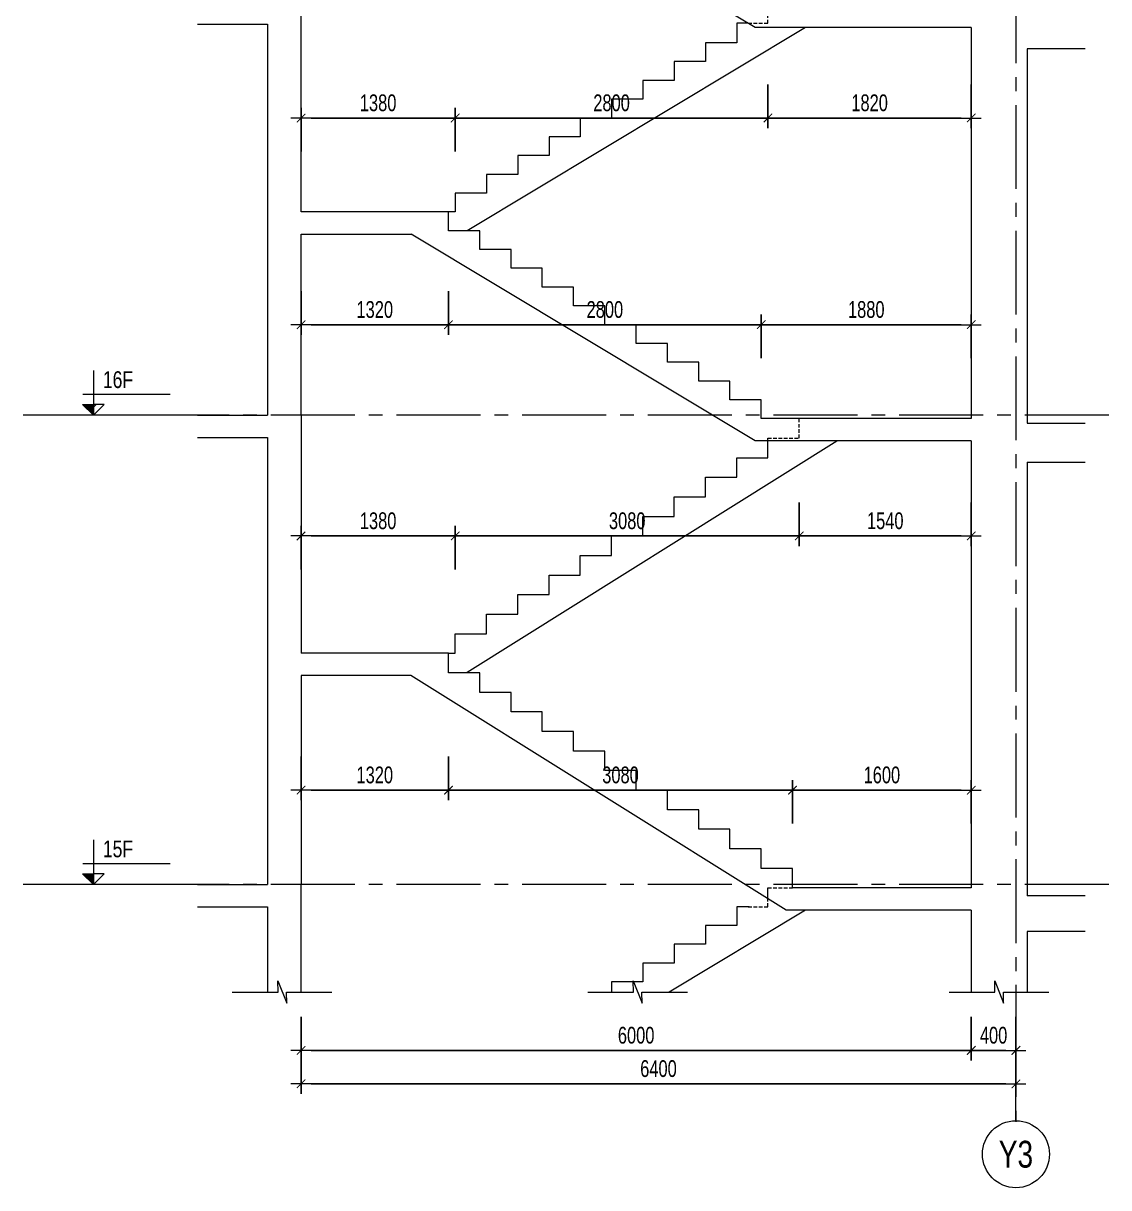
# Model space of a CAD drawing. Header units: millimetres. Extents: x -179076 to 254975, y -18667 to 296191.
# Drawn here: x 32042 to 41760, y 227236 to 237658 of the extents above; entities that cross this region are included whole.
import ezdxf
from ezdxf.enums import TextEntityAlignment as Align

# ---------------------------------------------------------------- set-up
doc = ezdxf.new("R2010")
doc.units = ezdxf.units.MM
doc.linetypes.add('CENTER2', pattern=[1.125, 0.75, -0.125, 0.125, -0.125])
doc.linetypes.add('HIDDEN2', pattern=[4.762499999999999, 3.175, -1.5875])
doc.layers.get('Defpoints').update_dxf_attribs({"color": 151, "lineweight": 9})
for name, color, linetype, lineweight in [('NDC_S_ANNO', 7, 'Continuous', 20), ('NDC_S_AXIS', 5, 'CENTER2', 13), ('NDC_S_CONTINUOUS', 3, 'Continuous', 20), ('NDC_S_DIM', 1, 'Continuous', 15), ('NDC_S_HIDDEN', 8, 'HIDDEN2', 13), ('NDC_S_SLAB', 2, 'Continuous', 20), ('NDC_S_SYMBOL', 1, 'Continuous', 15), ('NDC_S_TEXT SYMBOL', 7, 'Continuous', 20), ('NDC_S_VN TEXT', 7, 'Continuous', 20)]:
    doc.layers.add(name, color=color, linetype=linetype, lineweight=lineweight)
doc.styles.add('NDC_ANNO', font='', dxfattribs={"width": 0.8})
doc.styles.add('NDC_DIM', font='', dxfattribs={"width": 0.75})
doc.styles.get('NDC_ANNO').set_extended_font_data('Dotum')
doc.styles.get('NDC_DIM').set_extended_font_data('Dotum')
doc.dimstyles.new('NDC_dim_60', dxfattribs={"dimscale": 60, "dimtxt": 2.5, "dimasz": 1.5, "dimexe": 1.5, "dimexo": 2.5, "dimgap": 1, "dimtad": 1, "dimdec": 0, "dimzin": 0, "dimdsep": 46, "dimtxsty": 'NDC_DIM', "dimblk": 'DIMMARK', "dimcen": 0.09, "dimdle": 1.2, "dimclrd": 1, "dimclre": 1, "dimclrt": 3, "dimadec": 0, "dimazin": 0, "dimtfac": 1, "dimtdec": 0, "dimtix": 1, "dimtofl": 0, "dimtmove": 0, "dimatfit": 3, "dimfxl": 5, "dimfxlon": 1, "dimtolj": 1, "dimtzin": 0, "dimarcsym": 0})

# ---------------------------------------------------------------- blocks, each defined once
blk = doc.blocks.new('kata_block_CT')
at = {"layer": 'NDC_S_ANNO'}
blk.add_hatch(color=3, dxfattribs=at).paths.add_polyline_path([(0, 1.596954857557648), (-1.612010908633238, 1.596954857557648), (0, 0)])
at = {"layer": 'NDC_S_ANNO', "ltscale": 50}
h = blk.add_hatch(dxfattribs=at)
h.set_pattern_fill('ANSI31', color=256, scale=1.406250541793835, style=0)
h.set_pattern_definition([(45.00000000000001, (0, 5.456968210637569e-12), (-3.157122508925224, 3.157122508925225), [])])
h.paths.add_polyline_path([(0, 1.596954857557648), (0, 0), (1.612010908924276, 1.596954857557648)])
for p, q in [((-1.592704896858777, 3.140833880479477), (11.46947077315417, 3.140833880479477)), ((11.56125648126181, 5.456968210637569e-12), (-1.63869572513795, 5.456968210637569e-12))]:
    blk.add_line(p, q, dxfattribs=at)
for points in [[(0, 6.69495074864426), (0, 0)], [(0, 0), (-1.612010908924276, 1.596954857557648), (0, 1.596954857557648)], [(0, 0), (1.612010908924276, 1.596954857557648), (0, 1.596954857557648)]]:
    blk.add_lwpolyline(points, dxfattribs=at)
at = {"layer": 'NDC_S_ANNO', "color": 8, "ltscale": 50}
blk.add_lwpolyline([(0, 0), (-1.612010908633238, 1.596954857557648), (0, 1.596954857557648)], dxfattribs=at)
at = {"layer": 'NDC_S_TEXT SYMBOL', "color": 3, "style": 'NDC_ANNO', "width": 0.8}
blk.add_attdef('CT', (1.409564409346785, 4.068271311703938), '', height=2.5, dxfattribs=at)
blk = doc.blocks.new('DIMMARK')
at = {"layer": 'NDC_S_DIM', "color": 1}
blk.add_line((-1.5, 0), (1, 0), dxfattribs=at)
at = {"layer": 'NDC_S_DIM', "color": 2, "const_width": 0.1}
blk.add_lwpolyline([(-0.4242640687119285, -0.4242640687119285), (0.4242640687119285, 0.4242640687119285)], dxfattribs=at)
blk = doc.blocks.new('*D799')
at = {"layer": 'Defpoints', "color": 0, "transparency": 16777216}
for p in [(34529.07894006633, 232019.1136091654), (35849.07893999672, 232019.1136091654), (35849.07893999672, 230794.1136091654)]:
    blk.add_point(p, dxfattribs=at)
at = {"layer": 'NDC_S_DIM', "color": 1, "lineweight": -2, "transparency": 16777216}
for p, q in [((34529.07894006633, 231094.1136091654), (34529.07894006633, 230704.1136091654)), ((35849.07893999672, 231094.1136091654), (35849.07893999672, 230704.1136091654)), ((34619.07894006633, 230794.1136091654), (35759.07893999672, 230794.1136091654))]:
    blk.add_line(p, q, dxfattribs=at)
at = {"layer": 'NDC_S_DIM', "color": 1, "lineweight": -2, "transparency": 16777216, "xscale": 90, "yscale": 90, "zscale": 90, "rotation": 180}
blk.add_blockref('DIMMARK', (34529.07894006633, 230794.1136091654), dxfattribs=at)
at = {"layer": 'NDC_S_DIM', "color": 1, "lineweight": -2, "transparency": 16777216, "xscale": 90, "yscale": 90, "zscale": 90}
blk.add_blockref('DIMMARK', (35849.07893999672, 230794.1136091654), dxfattribs=at)
at = {"layer": 'NDC_S_DIM', "color": 3, "transparency": 16777216, "insert": (35189.07894003153, 230929.2153730732), "char_height": 150, "attachment_point": 5, "style": 'NDC_DIM'}
blk.add_mtext('\\A1;1320', dxfattribs=at)
blk = doc.blocks.new('*D800')
at = {"layer": 'Defpoints', "color": 0, "transparency": 16777216}
for p in [(35849.07893999672, 232019.1136091654), (38929.07894003711, 230794.1136091654), (38929.07894003711, 229919.113611389)]:
    blk.add_point(p, dxfattribs=at)
at = {"layer": 'NDC_S_DIM', "color": 1, "lineweight": -2, "transparency": 16777216}
for p, q in [((35849.07893999672, 231094.1136091654), (35849.07893999672, 230704.1136091654)), ((38929.07894003711, 230494.1136091654), (38929.07894003711, 230884.1136091654)), ((35939.07893999672, 230794.1136091654), (38839.07894003711, 230794.1136091654))]:
    blk.add_line(p, q, dxfattribs=at)
at = {"layer": 'NDC_S_DIM', "color": 1, "lineweight": -2, "transparency": 16777216, "xscale": 90, "yscale": 90, "zscale": 90, "rotation": 180}
blk.add_blockref('DIMMARK', (35849.07893999672, 230794.1136091654), dxfattribs=at)
at = {"layer": 'NDC_S_DIM', "color": 1, "lineweight": -2, "transparency": 16777216, "xscale": 90, "yscale": 90, "zscale": 90}
blk.add_blockref('DIMMARK', (38929.07894003711, 230794.1136091654), dxfattribs=at)
at = {"layer": 'NDC_S_DIM', "color": 3, "transparency": 16777216, "insert": (37389.07894001692, 230929.2153730732), "char_height": 150, "attachment_point": 5, "style": 'NDC_DIM'}
blk.add_mtext('\\A1;3080', dxfattribs=at)
blk = doc.blocks.new('*D801')
at = {"layer": 'Defpoints', "color": 0, "transparency": 16777216}
for p in [(40529.07893995778, 230794.1136091654), (38929.07894003711, 229919.113611389), (40529.07893995778, 229919.113611389)]:
    blk.add_point(p, dxfattribs=at)
at = {"layer": 'NDC_S_DIM', "color": 1, "lineweight": -2, "transparency": 16777216}
for p, q in [((38929.07894003711, 230494.1136091654), (38929.07894003711, 230884.1136091654)), ((40529.07893995778, 230494.1136091654), (40529.07893995778, 230884.1136091654)), ((39019.07894003711, 230794.1136091654), (40439.07893995778, 230794.1136091654))]:
    blk.add_line(p, q, dxfattribs=at)
at = {"layer": 'NDC_S_DIM', "color": 1, "lineweight": -2, "transparency": 16777216, "xscale": 90, "yscale": 90, "zscale": 90, "rotation": 180}
blk.add_blockref('DIMMARK', (38929.07894003711, 230794.1136091654), dxfattribs=at)
at = {"layer": 'NDC_S_DIM', "color": 1, "lineweight": -2, "transparency": 16777216, "xscale": 90, "yscale": 90, "zscale": 90}
blk.add_blockref('DIMMARK', (40529.07893995778, 230794.1136091654), dxfattribs=at)
at = {"layer": 'NDC_S_DIM', "color": 3, "transparency": 16777216, "insert": (39729.07893999745, 230929.2153730732), "char_height": 150, "attachment_point": 5, "style": 'NDC_DIM'}
blk.add_mtext('\\A1;1600', dxfattribs=at)
blk = doc.blocks.new('*D802')
at = {"layer": 'Defpoints', "color": 0, "transparency": 16777216}
for p in [(35909.07894003711, 233069.1136091494), (34529.07894006633, 232019.1136091654), (35909.07894003711, 232019.1136091654)]:
    blk.add_point(p, dxfattribs=at)
at = {"layer": 'NDC_S_DIM', "color": 1, "lineweight": -2, "transparency": 16777216}
for p, q in [((34529.07894006633, 232769.1136091494), (34529.07894006633, 233159.1136091494)), ((35909.07894003711, 232769.1136091494), (35909.07894003711, 233159.1136091494)), ((34619.07894006633, 233069.1136091494), (35819.07894003711, 233069.1136091494))]:
    blk.add_line(p, q, dxfattribs=at)
at = {"layer": 'NDC_S_DIM', "color": 1, "lineweight": -2, "transparency": 16777216, "xscale": 90, "yscale": 90, "zscale": 90, "rotation": 180}
blk.add_blockref('DIMMARK', (34529.07894006633, 233069.1136091494), dxfattribs=at)
at = {"layer": 'NDC_S_DIM', "color": 1, "lineweight": -2, "transparency": 16777216, "xscale": 90, "yscale": 90, "zscale": 90}
blk.add_blockref('DIMMARK', (35909.07894003711, 233069.1136091494), dxfattribs=at)
at = {"layer": 'NDC_S_DIM', "color": 3, "transparency": 16777216, "insert": (35219.07894005172, 233204.2153730571), "char_height": 150, "attachment_point": 5, "style": 'NDC_DIM'}
blk.add_mtext('\\A1;1380', dxfattribs=at)
blk = doc.blocks.new('*D803')
at = {"layer": 'Defpoints', "color": 0, "transparency": 16777216}
for p in [(38989.07894003711, 233944.113609136), (38989.07894003711, 233069.1136091494), (35909.07894003711, 232019.1136091654)]:
    blk.add_point(p, dxfattribs=at)
at = {"layer": 'NDC_S_DIM', "color": 1, "lineweight": -2, "transparency": 16777216}
for p, q in [((38989.07894003711, 233369.1136091494), (38989.07894003711, 232979.1136091494)), ((35909.07894003711, 232769.1136091494), (35909.07894003711, 233159.1136091494)), ((35999.07894003711, 233069.1136091494), (38899.07894003711, 233069.1136091494))]:
    blk.add_line(p, q, dxfattribs=at)
at = {"layer": 'NDC_S_DIM', "color": 1, "lineweight": -2, "transparency": 16777216, "xscale": 90, "yscale": 90, "zscale": 90, "rotation": 180}
blk.add_blockref('DIMMARK', (35909.07894003711, 233069.1136091494), dxfattribs=at)
at = {"layer": 'NDC_S_DIM', "color": 1, "lineweight": -2, "transparency": 16777216, "xscale": 90, "yscale": 90, "zscale": 90}
blk.add_blockref('DIMMARK', (38989.07894003711, 233069.1136091494), dxfattribs=at)
at = {"layer": 'NDC_S_DIM', "color": 3, "transparency": 16777216, "insert": (37449.07894003711, 233204.2153730571), "char_height": 150, "attachment_point": 5, "style": 'NDC_DIM'}
blk.add_mtext('\\A1;3080', dxfattribs=at)
blk = doc.blocks.new('*D804')
at = {"layer": 'Defpoints', "color": 0, "transparency": 16777216}
for p in [(38989.07894003711, 233944.113609136), (40529.07893995778, 233919.1136113543), (40529.07893995778, 233069.1136091494)]:
    blk.add_point(p, dxfattribs=at)
at = {"layer": 'NDC_S_DIM', "color": 1, "lineweight": -2, "transparency": 16777216}
for p, q in [((38989.07894003711, 233369.1136091494), (38989.07894003711, 232979.1136091494)), ((40529.07893995778, 233369.1136091494), (40529.07893995778, 232979.1136091494)), ((39079.07894003711, 233069.1136091494), (40439.07893995778, 233069.1136091494))]:
    blk.add_line(p, q, dxfattribs=at)
at = {"layer": 'NDC_S_DIM', "color": 1, "lineweight": -2, "transparency": 16777216, "xscale": 90, "yscale": 90, "zscale": 90, "rotation": 180}
blk.add_blockref('DIMMARK', (38989.07894003711, 233069.1136091494), dxfattribs=at)
at = {"layer": 'NDC_S_DIM', "color": 1, "lineweight": -2, "transparency": 16777216, "xscale": 90, "yscale": 90, "zscale": 90}
blk.add_blockref('DIMMARK', (40529.07893995778, 233069.1136091494), dxfattribs=at)
at = {"layer": 'NDC_S_DIM', "color": 3, "transparency": 16777216, "insert": (39759.07893999745, 233204.2153730571), "char_height": 150, "attachment_point": 5, "style": 'NDC_DIM'}
blk.add_mtext('\\A1;1540', dxfattribs=at)
blk = doc.blocks.new('*D805')
at = {"layer": 'Defpoints', "color": 0, "transparency": 16777216}
for p in [(35849.07259702915, 235969.1136113663), (34529.07893999567, 235769.1136113663), (35849.07259702915, 234960.02270227)]:
    blk.add_point(p, dxfattribs=at)
at = {"layer": 'NDC_S_DIM', "color": 1, "lineweight": -2, "transparency": 16777216}
for p, q in [((34529.07893999567, 235260.02270227), (34529.07893999567, 234870.02270227)), ((35849.07259702915, 235260.02270227), (35849.07259702915, 234870.02270227)), ((34619.07893999567, 234960.02270227), (35759.07259702915, 234960.02270227))]:
    blk.add_line(p, q, dxfattribs=at)
at = {"layer": 'NDC_S_DIM', "color": 1, "lineweight": -2, "transparency": 16777216, "xscale": 90, "yscale": 90, "zscale": 90, "rotation": 180}
blk.add_blockref('DIMMARK', (34529.07893999567, 234960.02270227), dxfattribs=at)
at = {"layer": 'NDC_S_DIM', "color": 1, "lineweight": -2, "transparency": 16777216, "xscale": 90, "yscale": 90, "zscale": 90}
blk.add_blockref('DIMMARK', (35849.07259702915, 234960.02270227), dxfattribs=at)
at = {"layer": 'NDC_S_DIM', "color": 3, "transparency": 16777216, "insert": (35189.07576851241, 235095.1244661777), "char_height": 150, "attachment_point": 5, "style": 'NDC_DIM'}
blk.add_mtext('\\A1;1320', dxfattribs=at)
blk = doc.blocks.new('*D806')
at = {"layer": 'Defpoints', "color": 0, "transparency": 16777216}
for p in [(35849.07259702915, 235969.1136113663), (38649.07259695098, 234960.02270227), (38649.07259695098, 234119.1136113543)]:
    blk.add_point(p, dxfattribs=at)
at = {"layer": 'NDC_S_DIM', "color": 1, "lineweight": -2, "transparency": 16777216}
for p, q in [((35849.07259702915, 235260.02270227), (35849.07259702915, 234870.02270227)), ((38649.07259695098, 234660.02270227), (38649.07259695098, 235050.02270227)), ((35939.07259702915, 234960.02270227), (38559.07259695098, 234960.02270227))]:
    blk.add_line(p, q, dxfattribs=at)
at = {"layer": 'NDC_S_DIM', "color": 1, "lineweight": -2, "transparency": 16777216, "xscale": 90, "yscale": 90, "zscale": 90, "rotation": 180}
blk.add_blockref('DIMMARK', (35849.07259702915, 234960.02270227), dxfattribs=at)
at = {"layer": 'NDC_S_DIM', "color": 1, "lineweight": -2, "transparency": 16777216, "xscale": 90, "yscale": 90, "zscale": 90}
blk.add_blockref('DIMMARK', (38649.07259695098, 234960.02270227), dxfattribs=at)
at = {"layer": 'NDC_S_DIM', "color": 3, "transparency": 16777216, "insert": (37249.07259699007, 235095.1244661777), "char_height": 150, "attachment_point": 5, "style": 'NDC_DIM'}
blk.add_mtext('\\A1;2800', dxfattribs=at)
blk = doc.blocks.new('*D807')
at = {"layer": 'Defpoints', "color": 0, "transparency": 16777216}
for p in [(40529.07893995778, 234960.02270227), (38649.07259695098, 234119.1136113543), (40529.07893995778, 234119.1136113543)]:
    blk.add_point(p, dxfattribs=at)
at = {"layer": 'NDC_S_DIM', "color": 1, "lineweight": -2, "transparency": 16777216}
for p, q in [((38649.07259695098, 234660.02270227), (38649.07259695098, 235050.02270227)), ((40529.07893995778, 234660.02270227), (40529.07893995778, 235050.02270227)), ((38739.07259695098, 234960.02270227), (40439.07893995778, 234960.02270227))]:
    blk.add_line(p, q, dxfattribs=at)
at = {"layer": 'NDC_S_DIM', "color": 1, "lineweight": -2, "transparency": 16777216, "xscale": 90, "yscale": 90, "zscale": 90, "rotation": 180}
blk.add_blockref('DIMMARK', (38649.07259695098, 234960.02270227), dxfattribs=at)
at = {"layer": 'NDC_S_DIM', "color": 1, "lineweight": -2, "transparency": 16777216, "xscale": 90, "yscale": 90, "zscale": 90}
blk.add_blockref('DIMMARK', (40529.07893995778, 234960.02270227), dxfattribs=at)
at = {"layer": 'NDC_S_DIM', "color": 3, "transparency": 16777216, "insert": (39589.07576845438, 235095.1244661777), "char_height": 150, "attachment_point": 5, "style": 'NDC_DIM'}
blk.add_mtext('\\A1;1880', dxfattribs=at)
blk = doc.blocks.new('*D808')
at = {"layer": 'Defpoints', "color": 0, "transparency": 16777216}
for p in [(35909.07259702915, 236810.02270228), (34529.07893999567, 235969.1136113663), (35909.07259702915, 235969.1136113663)]:
    blk.add_point(p, dxfattribs=at)
at = {"layer": 'NDC_S_DIM', "color": 1, "lineweight": -2, "transparency": 16777216}
for p, q in [((34529.07893999567, 236510.02270228), (34529.07893999567, 236900.02270228)), ((35909.07259702915, 236510.02270228), (35909.07259702915, 236900.02270228)), ((34619.07893999567, 236810.02270228), (35819.07259702915, 236810.02270228))]:
    blk.add_line(p, q, dxfattribs=at)
at = {"layer": 'NDC_S_DIM', "color": 1, "lineweight": -2, "transparency": 16777216, "xscale": 90, "yscale": 90, "zscale": 90, "rotation": 180}
blk.add_blockref('DIMMARK', (34529.07893999567, 236810.02270228), dxfattribs=at)
at = {"layer": 'NDC_S_DIM', "color": 1, "lineweight": -2, "transparency": 16777216, "xscale": 90, "yscale": 90, "zscale": 90}
blk.add_blockref('DIMMARK', (35909.07259702915, 236810.02270228), dxfattribs=at)
at = {"layer": 'NDC_S_DIM', "color": 3, "transparency": 16777216, "insert": (35219.07576851241, 236945.1244661877), "char_height": 150, "attachment_point": 5, "style": 'NDC_DIM'}
blk.add_mtext('\\A1;1380', dxfattribs=at)
blk = doc.blocks.new('*D809')
at = {"layer": 'Defpoints', "color": 0, "transparency": 16777216}
for p in [(38709.0789399959, 237657.7499750082), (38709.0789399959, 236810.02270228), (35909.07259702915, 235969.1136113663)]:
    blk.add_point(p, dxfattribs=at)
at = {"layer": 'NDC_S_DIM', "color": 1, "lineweight": -2, "transparency": 16777216}
for p, q in [((38709.0789399959, 237110.02270228), (38709.0789399959, 236720.02270228)), ((35909.07259702915, 236510.02270228), (35909.07259702915, 236900.02270228)), ((35999.07259702915, 236810.02270228), (38619.0789399959, 236810.02270228))]:
    blk.add_line(p, q, dxfattribs=at)
at = {"layer": 'NDC_S_DIM', "color": 1, "lineweight": -2, "transparency": 16777216, "xscale": 90, "yscale": 90, "zscale": 90, "rotation": 180}
blk.add_blockref('DIMMARK', (35909.07259702915, 236810.02270228), dxfattribs=at)
at = {"layer": 'NDC_S_DIM', "color": 1, "lineweight": -2, "transparency": 16777216, "xscale": 90, "yscale": 90, "zscale": 90}
blk.add_blockref('DIMMARK', (38709.0789399959, 236810.02270228), dxfattribs=at)
at = {"layer": 'NDC_S_DIM', "color": 3, "transparency": 16777216, "insert": (37309.07576851253, 236945.1244661877), "char_height": 150, "attachment_point": 5, "style": 'NDC_DIM'}
blk.add_mtext('\\A1;2800', dxfattribs=at)
blk = doc.blocks.new('*D810')
at = {"layer": 'Defpoints', "color": 0, "transparency": 16777216}
for p in [(38709.0789399959, 237657.7499750082), (40529.07893995778, 237619.1136113544), (40529.07893995778, 236810.02270228)]:
    blk.add_point(p, dxfattribs=at)
at = {"layer": 'NDC_S_DIM', "color": 1, "lineweight": -2, "transparency": 16777216}
for p, q in [((38709.0789399959, 237110.02270228), (38709.0789399959, 236720.02270228)), ((40529.07893995778, 237110.02270228), (40529.07893995778, 236720.02270228)), ((38799.0789399959, 236810.02270228), (40439.07893995778, 236810.02270228))]:
    blk.add_line(p, q, dxfattribs=at)
at = {"layer": 'NDC_S_DIM', "color": 1, "lineweight": -2, "transparency": 16777216, "xscale": 90, "yscale": 90, "zscale": 90, "rotation": 180}
blk.add_blockref('DIMMARK', (38709.0789399959, 236810.02270228), dxfattribs=at)
at = {"layer": 'NDC_S_DIM', "color": 1, "lineweight": -2, "transparency": 16777216, "xscale": 90, "yscale": 90, "zscale": 90}
blk.add_blockref('DIMMARK', (40529.07893995778, 236810.02270228), dxfattribs=at)
at = {"layer": 'NDC_S_DIM', "color": 3, "transparency": 16777216, "insert": (39619.07893997684, 236945.1244661877), "char_height": 150, "attachment_point": 5, "style": 'NDC_DIM'}
blk.add_mtext('\\A1;1820', dxfattribs=at)
blk = doc.blocks.new('*D880')
at = {"layer": 'Defpoints', "color": 0, "transparency": 16777216}
for p in [(34529.07893999573, 229719.1136091123), (40529.07893995778, 229719.1136091121), (40529.07893995778, 228464.4754589017)]:
    blk.add_point(p, dxfattribs=at)
at = {"layer": 'NDC_S_DIM', "color": 1, "lineweight": -2, "transparency": 16777216}
for p, q in [((34529.07893999573, 228764.4754589017), (34529.07893999573, 228374.4754589017)), ((40529.07893995778, 228764.4754589017), (40529.07893995778, 228374.4754589017)), ((34619.07893999573, 228464.4754589017), (40439.07893995778, 228464.4754589017))]:
    blk.add_line(p, q, dxfattribs=at)
at = {"layer": 'NDC_S_DIM', "color": 1, "lineweight": -2, "transparency": 16777216, "xscale": 90, "yscale": 90, "zscale": 90, "rotation": 180}
blk.add_blockref('DIMMARK', (34529.07893999573, 228464.4754589017), dxfattribs=at)
at = {"layer": 'NDC_S_DIM', "color": 1, "lineweight": -2, "transparency": 16777216, "xscale": 90, "yscale": 90, "zscale": 90}
blk.add_blockref('DIMMARK', (40529.07893995778, 228464.4754589017), dxfattribs=at)
at = {"layer": 'NDC_S_DIM', "color": 3, "transparency": 16777216, "insert": (37529.07893997675, 228599.5772228095), "char_height": 150, "attachment_point": 5, "style": 'NDC_DIM'}
blk.add_mtext('\\A1;6000', dxfattribs=at)
blk = doc.blocks.new('*D881')
at = {"layer": 'Defpoints', "color": 0, "transparency": 16777216}
for p in [(40929.07893997338, 230069.1136099794), (40529.07893995778, 229719.1136091121), (40929.07893997338, 228464.4754589017)]:
    blk.add_point(p, dxfattribs=at)
at = {"layer": 'NDC_S_DIM', "color": 1, "lineweight": -2, "transparency": 16777216}
for p, q in [((40529.07893995778, 228764.4754589017), (40529.07893995778, 228374.4754589017)), ((40929.07893997338, 228764.4754589017), (40929.07893997338, 228374.4754589017)), ((40619.07893995778, 228464.4754589017), (40839.07893997338, 228464.4754589017))]:
    blk.add_line(p, q, dxfattribs=at)
at = {"layer": 'NDC_S_DIM', "color": 1, "lineweight": -2, "transparency": 16777216, "xscale": 90, "yscale": 90, "zscale": 90, "rotation": 180}
blk.add_blockref('DIMMARK', (40529.07893995778, 228464.4754589017), dxfattribs=at)
at = {"layer": 'NDC_S_DIM', "color": 1, "lineweight": -2, "transparency": 16777216, "xscale": 90, "yscale": 90, "zscale": 90}
blk.add_blockref('DIMMARK', (40929.07893997338, 228464.4754589017), dxfattribs=at)
at = {"layer": 'NDC_S_DIM', "color": 3, "transparency": 16777216, "insert": (40729.07893996558, 228599.5772228095), "char_height": 150, "attachment_point": 5, "style": 'NDC_DIM'}
blk.add_mtext('\\A1;400', dxfattribs=at)
blk = doc.blocks.new('*D882')
at = {"layer": 'Defpoints', "color": 0, "transparency": 16777216}
for p in [(40929.07893997338, 230069.1136099794), (34529.07893999573, 229719.1136091124), (40929.07893997338, 228165.6875147374)]:
    blk.add_point(p, dxfattribs=at)
at = {"layer": 'NDC_S_DIM', "color": 1, "lineweight": -2, "transparency": 16777216}
for p, q in [((34529.07893999573, 228465.6875147374), (34529.07893999573, 228075.6875147374)), ((40929.07893997338, 228465.6875147374), (40929.07893997338, 228075.6875147374)), ((34619.07893999573, 228165.6875147374), (40839.07893997338, 228165.6875147374))]:
    blk.add_line(p, q, dxfattribs=at)
at = {"layer": 'NDC_S_DIM', "color": 1, "lineweight": -2, "transparency": 16777216, "xscale": 90, "yscale": 90, "zscale": 90, "rotation": 180}
blk.add_blockref('DIMMARK', (34529.07893999573, 228165.6875147374), dxfattribs=at)
at = {"layer": 'NDC_S_DIM', "color": 1, "lineweight": -2, "transparency": 16777216, "xscale": 90, "yscale": 90, "zscale": 90}
blk.add_blockref('DIMMARK', (40929.07893997338, 228165.6875147374), dxfattribs=at)
at = {"layer": 'NDC_S_DIM', "color": 3, "transparency": 16777216, "insert": (37729.07893998455, 228300.7892786451), "char_height": 150, "attachment_point": 5, "style": 'NDC_DIM'}
blk.add_mtext('\\A1;6400', dxfattribs=at)
blk = doc.blocks.new('*U187')
at = {"layer": 'NDC_S_SYMBOL'}
blk.add_line((3.061616997868383e-16, 5), (4.286263797015736e-16, 9), dxfattribs=at)
blk.add_circle((0, 0), 5, dxfattribs=at)
at = {"layer": 'NDC_S_TEXT SYMBOL', "color": 7, "style": 'NDC_ANNO', "width": 0.8}
blk.add_attdef('GRID', text='', height=4, dxfattribs=at).set_placement((0, 0), align=Align.MIDDLE)

msp = doc.modelspace()

# ---------------------------------------------------------------- linework, layer by layer
at = {"layer": 'NDC_S_AXIS', "ltscale": 1000}
for p, q in [((40929.07893998036, 259425.0796978436), (40929.07893998036, 227825.7229393316)), ((41759.75593144877, 234149.1136091441), (32042.43821223389, 234149.1136091443)), ((41759.75593144877, 229949.1136091443), (32042.43821223389, 229949.1136091443))]:
    msp.add_line(p, q, dxfattribs=at)
at = {"layer": 'NDC_S_CONTINUOUS'}
for p, q in [((39044.52078808728, 237619.1136113742), (36017.49376106187, 235800.9317931836)), ((36015.07872803655, 231849.5139483637), (39326.43818887201, 233919.1136113543)), ((39044.52713113202, 229719.1136091121), (37825.75061942782, 228987.0562887663))]:
    msp.add_line(p, q, dxfattribs=at)
for points in [[(38529.30642450351, 237657.7499750082), (38429.07259695098, 237657.7499750082), (38429.07259695098, 237482.7499750109), (38149.07259695098, 237482.7499750109), (38149.07259695098, 237314.5681568281), (37869.07259695098, 237314.5681568281), (37869.07259695098, 237146.3863386454), (37589.07259695098, 237146.3863386454), (37589.07259695098, 236978.2045204627), (37309.07259695098, 236978.2045204627), (37309.07259695098, 236810.02270228), (37029.07259695098, 236810.02270228), (37029.07259695098, 236641.8408840973), (36749.07259695098, 236641.8408840973), (36749.07259695098, 236473.6590659145), (36469.07259695098, 236473.6590659145), (36469.07259695098, 236305.4772477318), (36189.07259695098, 236305.4772477318), (36189.07259695098, 236137.2954295491), (35909.07259702915, 236137.2954295491), (35909.07259702915, 235969.1136113663), (35849.07259702915, 235969.1136113663)], [(35849.07893999672, 232019.1136091654), (35909.07894003711, 232019.1136091654), (35909.07894003711, 232194.1136091627), (36189.07894003711, 232194.1136091627), (36189.07894003711, 232369.1136091601), (36469.07894003711, 232369.1136091601), (36469.07894003711, 232544.1136091574), (36749.07894003711, 232544.1136091574), (36749.07894003711, 232719.1136091547), (37029.07894003711, 232719.1136091547), (37029.07894003711, 232894.113609152), (37309.07894003711, 232894.113609152), (37309.07894003711, 233069.1136091494), (37589.07894003711, 233069.1136091494), (37589.07894003711, 233244.1136091467), (37869.07894003711, 233244.1136091467), (37869.07894003711, 233419.113609144), (38149.07894003711, 233419.113609144), (38149.07894003711, 233594.1136091413), (38429.07894003711, 233594.1136091413), (38429.07894003711, 233769.1136091386), (38709.07894003711, 233769.1136091386), (38709.07894003711, 233919.1136113543)], [(38540.65777584835, 229750.9317909315), (38429.07893999567, 229750.9317909315), (38429.07893999567, 229582.7499727488), (38149.07893999567, 229582.7499727488), (38149.07893999567, 229414.568154566), (37869.07893999567, 229414.568154566), (37869.07893999567, 229246.3863363833), (37589.07893999567, 229246.3863363833), (37589.07893999567, 229078.2045182006), (37309.07893999567, 229078.2045182006), (37309.07893999567, 228987.0562887663)]]:
    msp.add_lwpolyline(points, dxfattribs=at)
at = {"layer": 'NDC_S_HIDDEN', "ltscale": 10}
for points in [[(38533.0902082625, 237657.7499750082), (38709.0789399959, 237657.7499750082), (38709.0789399959, 237819.1136113544)], [(38709.07894003711, 233919.1136113543), (38709.07894003711, 233944.113609136), (38989.07894003711, 233944.113609136), (38989.07894003711, 234119.1136113543)], [(38533.0902082625, 229750.9317909315), (38709.0789399959, 229750.9317909315), (38709.0789399959, 229914.568154568)], [(38709.07259695098, 229820.7680452919), (38709.07259695098, 229919.113611389), (38929.07894003711, 229919.113611389)]]:
    msp.add_lwpolyline(points, dxfattribs=at)
at = {"layer": 'NDC_S_SLAB'}
for p, q in [((38593.63074885466, 237619.1136113543), (35513.63074894092, 239469.1136113663)), ((34529.07893999567, 235969.1136113663), (34529.07893999567, 237849.1136113867)), ((33601.79507279379, 237649.1136113866), (34229.07894005883, 237649.1136113866)), ((34229.07893999567, 237649.1136113866), (34229.07893999567, 234149.1136113866)), ((40529.07893995778, 237619.1136113544), (38593.63074885466, 237619.1136113544)), ((38593.62440580991, 233919.1136113543), (35513.62440589623, 235769.1136113663)), ((33601.79507272312, 234149.1136113866), (34229.07893998816, 234149.1136113866)), ((34529.07894006633, 234149.1136113844), (34529.07894006633, 232019.1136113886)), ((33601.79507272312, 233949.1136113888), (34229.07893998816, 233949.1136113888)), ((34229.07894006639, 233949.113611389), (34229.07894006639, 229949.1136113867)), ((40529.07893995778, 233919.1136113543), (38593.62440580991, 233919.1136113543)), ((41029.07893996575, 233729.1136113543), (41029.07893996575, 229849.1136091426)), ((41029.07893996575, 233729.1136113543), (41549.11610539589, 233729.1136113543)), ((34529.07894006633, 231819.1136113886), (34529.07894006633, 229949.1136113869)), ((35511.71969115449, 231819.1136113886), (34529.07894006633, 231819.1136113886)), ((38871.71969487279, 229719.1136090922), (35511.71969115449, 231819.1136113886)), ((33601.79507272312, 229949.1136113891), (34229.0789399881, 229949.1136113891)), ((34529.07893999567, 228987.0562887663), (34529.07893999567, 229949.1136091247)), ((41549.11610539589, 229849.1136091426), (41029.07893996575, 229849.1136091426)), ((33601.79507279379, 229749.1136091246), (34229.07894005883, 229749.1136091246)), ((34229.07893999567, 229749.1136091246), (34229.07893999567, 228987.0562887663)), ((40529.07893995778, 229719.1136090922), (38871.71969487279, 229719.1136090922))]:
    msp.add_line(p, q, dxfattribs=at)
for points in [[(40529.07893995778, 237619.1136113742), (40529.07893995778, 234119.1136113543)], [(41549.11610539589, 237429.1136091425), (41029.07893997338, 237429.1136091425), (41029.07893997338, 234079.1136113543), (41549.11610539589, 234079.1136113543)], [(40529.07893995778, 234119.1136113543), (38649.07259695098, 234119.1136113543), (38649.07259695098, 234287.2954295391), (38369.07259702915, 234287.2954295391), (38369.07259702915, 234455.4772477219), (38089.07259702915, 234455.4772477219), (38089.07259702915, 234623.6590659046), (37809.07259702915, 234623.6590659046), (37809.07259702915, 234791.8408840873), (37529.07259702915, 234791.8408840873), (37529.07259702915, 234960.02270227), (37249.07259702915, 234960.02270227), (37249.07259702915, 235128.2045204527), (36969.07259702915, 235128.2045204527), (36969.07259702915, 235296.3863386355), (36689.07259702915, 235296.3863386355), (36689.07259702915, 235464.5681568182), (36409.07259702915, 235464.5681568182), (36409.07259702915, 235632.7499750009), (36129.07259702915, 235632.7499750009), (36129.07259702915, 235800.9317931836), (35849.07259702915, 235800.9317931836), (35849.07259702915, 235969.1136113663), (34529.07893999567, 235969.1136113663)], [(34529.07893999567, 235769.1136113663), (35513.62440589623, 235769.1136113663)], [(34529.07893999567, 234149.1136113866), (34529.07893999567, 235769.1136113663)], [(40529.07893995778, 233919.1136113543), (40529.07893995778, 229919.113611389), (38929.07894003711, 229919.113611389), (38929.07894003711, 230094.1136091654), (38649.07894003339, 230094.1136091654), (38649.07894003339, 230269.1136091654), (38369.07894002978, 230269.1136091654), (38369.07894002978, 230444.1136091654), (38089.07894002605, 230444.1136091654), (38089.07894002605, 230619.1136091654), (37809.07894002245, 230619.1136091654), (37809.07894002245, 230794.1136091654), (37529.07894001872, 230794.1136091654), (37529.07894001872, 230969.1136091654), (37249.07894001511, 230969.1136091654), (37249.07894001511, 231144.1136091654), (36969.07894001139, 231144.1136091654), (36969.07894001139, 231319.1136091654), (36689.07894000778, 231319.1136091654), (36689.07894000778, 231494.1136091654), (36409.07894000405, 231494.1136091654), (36409.07894000405, 231669.1136091654), (36129.07894000044, 231669.1136091654), (36129.07894000044, 231844.1136091654), (35849.07893999672, 231844.1136091654), (35849.07893999672, 232019.1136091654), (34529.07894006633, 232019.1136091654)], [(40529.07893995778, 229719.1136091121), (40529.07893995778, 228987.0562888595)], [(41549.11610539589, 229529.1136068804), (41029.07893997338, 229529.1136068804), (41029.07893997338, 228987.0562888595)]]:
    msp.add_lwpolyline(points, dxfattribs=at)
at = {"layer": 'NDC_S_SYMBOL'}
for points in [[(33913.48610027111, 228987.0562887663), (34323.10266176169, 228987.0562887663), (34320.92874886398, 229087.0562887663), (34400.92874931102, 228887.0562885801), (34398.75483604078, 228987.0562887663), (34805.04035580228, 228987.0562887663)], [(37096.10762542568, 228987.0562887663), (37505.72418691625, 228987.0562887663), (37503.55027401855, 229087.0562887663), (37583.55027446558, 228887.0562885801), (37581.37636119535, 228987.0562887663), (37987.66188095685, 228987.0562887663)], [(40331.63629114919, 228987.0562888595), (40741.25285263977, 228987.0562888595), (40739.07893974206, 229087.0562888595), (40819.07894018909, 228887.0562886732), (40816.90502691886, 228987.0562888595), (41223.19054668036, 228987.0562888595)]]:
    msp.add_lwpolyline(points, dxfattribs=at)

# ---------------------------------------------------------------- block references
at = {"layer": 'NDC_S_AXIS', "xscale": 60, "yscale": 60, "zscale": 60}
msp.add_blockref('*U187', (40929.07893997338, 227535.6875147374), dxfattribs=at).add_auto_attribs({'GRID': 'Y3'})
at = {"layer": 'NDC_S_VN TEXT', "xscale": 60, "yscale": 60, "zscale": 60}
for p, values in [((32670.51228020916, 234149.1136091441), {'CT': '16F'}), ((32670.51228020905, 229949.113609144), {'CT': '15F'})]:
    msp.add_blockref('kata_block_CT', p, dxfattribs=at).add_auto_attribs(values)

# ---------------------------------------------------------------- dimensions: what is measured, and where the dimension line sits
at = {"layer": 'NDC_S_DIM'}
for base, p1, p2, picture, middle in [((38709.0789399959, 236810.02270228), (35909.07259702915, 235969.1136113663), (38709.0789399959, 237657.7499750082), '*D809', (37309.07576851253, 236945.1244661877)), ((40529.07893995778, 236810.02270228), (38709.0789399959, 237657.7499750082), (40529.07893995778, 237619.1136113544), '*D810', (39619.07893997684, 236945.1244661877)), ((38649.07259695098, 234960.02270227), (35849.07259702915, 235969.1136113663), (38649.07259695098, 234119.1136113543), '*D806', (37249.07259699007, 235095.1244661777)), ((40529.07893995778, 234960.02270227), (38649.07259695098, 234119.1136113543), (40529.07893995778, 234119.1136113543), '*D807', (39589.07576845438, 235095.1244661777)), ((38989.07894003711, 233069.1136091494), (35909.07894003711, 232019.1136091654), (38989.07894003711, 233944.113609136), '*D803', (37449.07894003711, 233204.2153730571)), ((40529.07893995778, 233069.1136091494), (38989.07894003711, 233944.113609136), (40529.07893995778, 233919.1136113543), '*D804', (39759.07893999745, 233204.2153730571)), ((38929.07894003711, 230794.1136091654), (35849.07893999672, 232019.1136091654), (38929.07894003711, 229919.113611389), '*D800', (37389.07894001692, 230929.2153730732)), ((40529.07893995778, 230794.1136091654), (38929.07894003711, 229919.113611389), (40529.07893995778, 229919.113611389), '*D801', (39729.07893999745, 230929.2153730732)), ((40929.07893997338, 228464.4754589017), (40529.07893995778, 229719.1136091121), (40929.07893997338, 230069.1136099794), '*D881', (40729.07893996558, 228599.5772228095))]:
    dim = msp.add_linear_dim(base=base, p1=p1, p2=p2, dimstyle='NDC_dim_60', override={"dimtmove": 1}, dxfattribs=at)
    dim.commit()
    dim.dimension.update_dxf_attribs({"geometry": picture, "text_midpoint": middle})
for base, p1, p2, picture, middle in [((35909.07259702915, 236810.02270228), (34529.07893999567, 235969.1136113663), (35909.07259702915, 235969.1136113663), '*D808', (35219.07576851241, 236945.1244661877)), ((35849.07259702915, 234960.02270227), (34529.07893999567, 235769.1136113663), (35849.07259702915, 235969.1136113663), '*D805', (35189.07576851241, 235095.1244661777)), ((35909.07894003711, 233069.1136091494), (34529.07894006633, 232019.1136091654), (35909.07894003711, 232019.1136091654), '*D802', (35219.07894005172, 233204.2153730571)), ((35849.07893999672, 230794.1136091654), (34529.07894006633, 232019.1136091654), (35849.07893999672, 232019.1136091654), '*D799', (35189.07894003153, 230929.2153730732)), ((40929.07893997338, 228165.6875147374), (34529.07893999573, 229719.1136091124), (40929.07893997338, 230069.1136099794), '*D882', (37729.07893998455, 228300.7892786451)), ((40529.07893995778, 228464.4754589017), (34529.07893999573, 229719.1136091123), (40529.07893995778, 229719.1136091121), '*D880', (37529.07893997675, 228599.5772228095))]:
    dim = msp.add_linear_dim(base=base, p1=p1, p2=p2, dimstyle='NDC_dim_60', dxfattribs=at)
    dim.commit()
    dim.dimension.update_dxf_attribs({"geometry": picture, "text_midpoint": middle})

doc.saveas('drawing.dxf')
